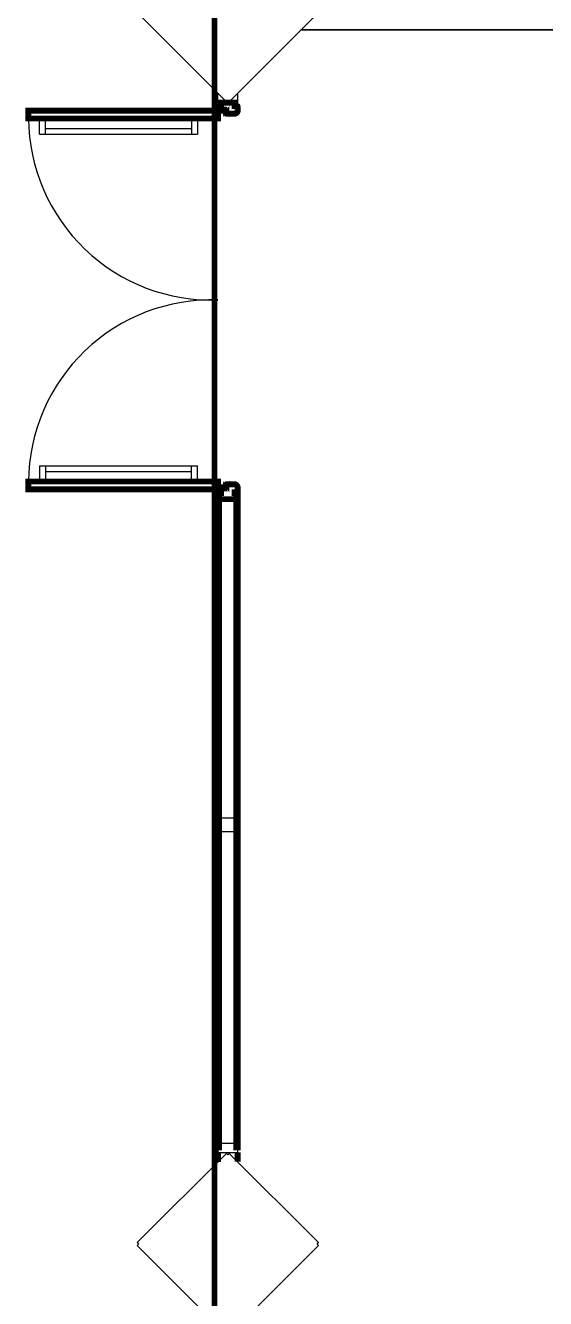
# Model space of a CAD drawing. Header units: metres. Extents: x -331 to 2982, y 362 to 2539.
# Drawn here: x 2868.57 to 2871.21, y 1351.55 to 1358.01 of the extents above; entities that cross this region are included whole.
import ezdxf

# ---------------------------------------------------------------- set-up
doc = ezdxf.new("R2010")
doc.units = ezdxf.units.M
doc.layers.get('0').update_dxf_attribs({"color": 251})
for name, color, linetype in [('CX', 251, 'Continuous'), ('Est', 251, 'Continuous'), ('Pis', 251, 'Continuous')]:
    doc.layers.add(name, color=color, linetype=linetype)

# ---------------------------------------------------------------- blocks, each defined once
blk = doc.blocks.new('XR_BL2_AND_MON-REV15$0$A$C03051BF2')
at = {"layer": 'CX'}
blk.add_lwpolyline([(102, 46.2), (0, 46.2), (0, 0), (102, 0)], close=True, dxfattribs=at)
blk = doc.blocks.new('XR_BL2_AND_MON-REV15$0$A$C331768BC')
at = {"layer": 'CX'}
for p, q in [((0, 71), (102, 71)), ((0, 0), (0, 71)), ((102, 71), (102, 0)), ((102, 0), (0, 0))]:
    blk.add_line(p, q, dxfattribs=at)
blk = doc.blocks.new('XR_BL2_AND_MON-REV15$0$P_M')
at = {"layer": 'Est'}
blk.add_lwpolyline([(0.4596, -0.4313), (0.4525, -0.4243), (0.4596, -0.4172), (0.0071, 0.0354), (0, 0.0283), (-0.0071, 0.0354), (-0.4596, -0.4172), (-0.4525, -0.4243), (-0.4596, -0.4313), (-0.0071, -0.8839), (0, -0.8768), (0.0071, -0.8839)], close=True, dxfattribs=at)

msp = doc.modelspace()

# ---------------------------------------------------------------- linework, layer by layer
at = {"lineweight": 0}
msp.add_lwpolyline([(2869.5298, 1361.5637), (2869.5298, 1329.6266, 1.000162), (2878.2698, 1329.6252), (2878.2673, 1329.9558), (2880.2823, 1329.9558), (2880.2823, 1329.8808), (2880.4723, 1329.8808), (2880.4723, 1361.2808), (2880.2823, 1361.2808), (2880.2823, 1361.2058), (2878.2698, 1361.2058, 1.0398), (2869.5298, 1361.5663, 0.005135)], format="xyb", close=True, dxfattribs=at)
at = {"layer": 'Pis'}
for p, q in [((2869.969, 1357.9858), (2874.2073, 1357.9858)), ((2874.2073, 1357.9858), (2869.969, 1357.9858)), ((2869.5473, 1357.6165), (2869.5473, 1357.6641)), ((2869.6473, 1357.6165), (2869.6473, 1357.6641)), ((2868.644, 1357.4565), (2868.644, 1357.5365)), ((2868.674, 1357.4565), (2868.674, 1357.5365)), ((2869.414, 1357.5365), (2869.414, 1357.4565)), ((2869.444, 1357.5365), (2869.444, 1357.4565)), ((2868.644, 1357.4565), (2869.444, 1357.4565)), ((2868.674, 1357.4865), (2869.414, 1357.4865)), ((2868.644, 1355.7765), (2868.644, 1355.6965)), ((2868.644, 1355.7765), (2869.444, 1355.7765)), ((2868.674, 1355.7765), (2868.674, 1355.6965)), ((2869.414, 1355.6965), (2869.414, 1355.7765)), ((2869.444, 1355.6965), (2869.444, 1355.7765)), ((2868.674, 1355.7465), (2869.414, 1355.7465)), ((2869.5469, 1352.2948), (2869.6469, 1352.2948))]:
    msp.add_line(p, q, dxfattribs=at)
at = {"layer": 'Pis', "const_width": 0.03}
for points in [[(2869.5298, 1361.5637), (2869.5298, 1329.6266, 1.000162), (2878.2698, 1329.6252), (2878.2673, 1329.9558), (2880.2823, 1329.9558), (2880.2823, 1329.8808), (2880.4723, 1329.8808), (2880.4723, 1361.2808), (2880.2823, 1361.2808), (2880.2823, 1361.2058), (2878.2698, 1361.2058, 1.0398), (2869.5298, 1361.5663, 0.005135)], [(2869.5449, 1355.6683), (2869.5475, 1355.6684), (2869.5475, 1355.6669), (2869.5775, 1355.6672), (2869.5775, 1355.6646), (2869.5634, 1355.6644), (2869.564, 1355.6638), (2869.5758, 1355.664), (2869.5759, 1355.661), (2869.5764, 1355.661), (2869.5764, 1355.6623), (2869.5881, 1355.6623), (2869.5881, 1355.6698), (2869.5904, 1355.6683), (2869.5904, 1355.6743), (2869.5881, 1355.6728), (2869.5881, 1355.6803, -0.414214), (2869.5901, 1355.6823), (2869.6306, 1355.6823, -0.414214), (2869.6471, 1355.6658), (2869.6471, 1355.6473, -0.422579), (2869.6421, 1355.6425), (2869.6321, 1355.6425), (2869.6321, 1355.6375), (2869.6481, 1355.6375), (2869.6481, 1355.607), (2869.5461, 1355.607), (2869.5461, 1355.6375), (2869.5621, 1355.6375), (2869.5621, 1355.6425), (2869.5521, 1355.6425, -0.414214), (2869.5471, 1355.6474), (2869.5471, 1355.6602, -0.414214), (2869.5491, 1355.6622), (2869.5604, 1355.6623), (2869.5604, 1355.6608), (2869.5609, 1355.6608), (2869.5609, 1355.6628), (2869.5609, 1355.6628), (2869.5481, 1355.6627, 0.294496), (2869.5463, 1355.6615, -3.099483)]]:
    msp.add_lwpolyline(points, format="xyb", close=True, dxfattribs=at)
for points in [[(2869.5473, 1357.5365), (2869.5473, 1357.5765), (2868.5873, 1357.5765), (2868.5873, 1357.5365)], [(2869.5473, 1355.6965), (2869.5473, 1355.6565), (2868.5873, 1355.6565), (2868.5873, 1355.6965)], [(2869.5536, 1353.9707), (2869.5476, 1353.9707), (2869.5476, 1355.6275), (2869.5536, 1355.6275)], [(2869.6406, 1353.9707), (2869.6466, 1353.9707), (2869.6466, 1355.6275), (2869.6406, 1355.6275)], [(2869.5536, 1353.9407), (2869.5476, 1353.9407), (2869.5476, 1352.3206), (2869.5536, 1352.3206)], [(2869.6406, 1353.9407), (2869.6466, 1353.9407), (2869.6466, 1352.3206), (2869.6406, 1352.3206)]]:
    msp.add_lwpolyline(points, close=True, dxfattribs=at)
msp.add_lwpolyline([(2869.5623, 1357.6165), (2869.5623, 1357.6005), (2869.5523, 1357.6005, 0.414214), (2869.5473, 1357.5955), (2869.5473, 1357.5827, 0.413877), (2869.5492, 1357.5807), (2869.5606, 1357.5807), (2869.5606, 1357.5822), (2869.5611, 1357.5822), (2869.5611, 1357.5802), (2869.5611, 1357.5802), (2869.5483, 1357.5803, -0.294496), (2869.5465, 1357.5815, 3.099483), (2869.5451, 1357.5747), (2869.5477, 1357.5746), (2869.5477, 1357.5761), (2869.5777, 1357.5758), (2869.5777, 1357.5784), (2869.5636, 1357.5786), (2869.5642, 1357.5792), (2869.576, 1357.579), (2869.5761, 1357.582), (2869.5766, 1357.582), (2869.5766, 1357.5807), (2869.5883, 1357.5807), (2869.5883, 1357.5732), (2869.5906, 1357.5747), (2869.5906, 1357.5687), (2869.5883, 1357.5702), (2869.5883, 1357.5627, 0.414214), (2869.5903, 1357.5607), (2869.6308, 1357.5607, 0.414214), (2869.6473, 1357.5772), (2869.6473, 1357.5957, 0.422579), (2869.6423, 1357.6005), (2869.6323, 1357.6005), (2869.6323, 1357.6165)], format="xyb", dxfattribs=at)
for points in [[(2869.6473, 1357.6165), (2869.5473, 1357.6165)], [(2869.5469, 1352.2948), (2869.5469, 1352.2471)], [(2869.6469, 1352.2948), (2869.6469, 1352.2479)]]:
    msp.add_lwpolyline(points, dxfattribs=at)
at = {"layer": 'Pis'}
for centre, start, end in [((2869.5163, 1357.5451), 180.5283, 271.90945), ((2869.5163, 1355.688), 88.09055, 179.4717)]:
    msp.add_arc(centre, 0.9291, start, end, dxfattribs=at)

# ---------------------------------------------------------------- block references
for p in [(2869.5973, 1358.505), (2869.5973, 1352.255)]:
    msp.add_blockref('XR_BL2_AND_MON-REV15$0$P_M', p, dxfattribs=at)
at = {"layer": 'Pis', "xscale": 0.0009999999999763531, "yscale": 0.0009999999999763531, "zscale": 0.0009999999999763531}
msp.add_blockref('XR_BL2_AND_MON-REV15$0$A$C331768BC', (2869.5463, 1353.9202), dxfattribs=at)
at = {"layer": 'Pis', "xscale": 0.0009999999999763531, "yscale": 0.0009999999999763531, "zscale": 0.0009999999999763531, "rotation": 180}
msp.add_blockref('XR_BL2_AND_MON-REV15$0$A$C03051BF2', (2869.6483, 1352.3411), dxfattribs=at)

doc.saveas('drawing.dxf')
